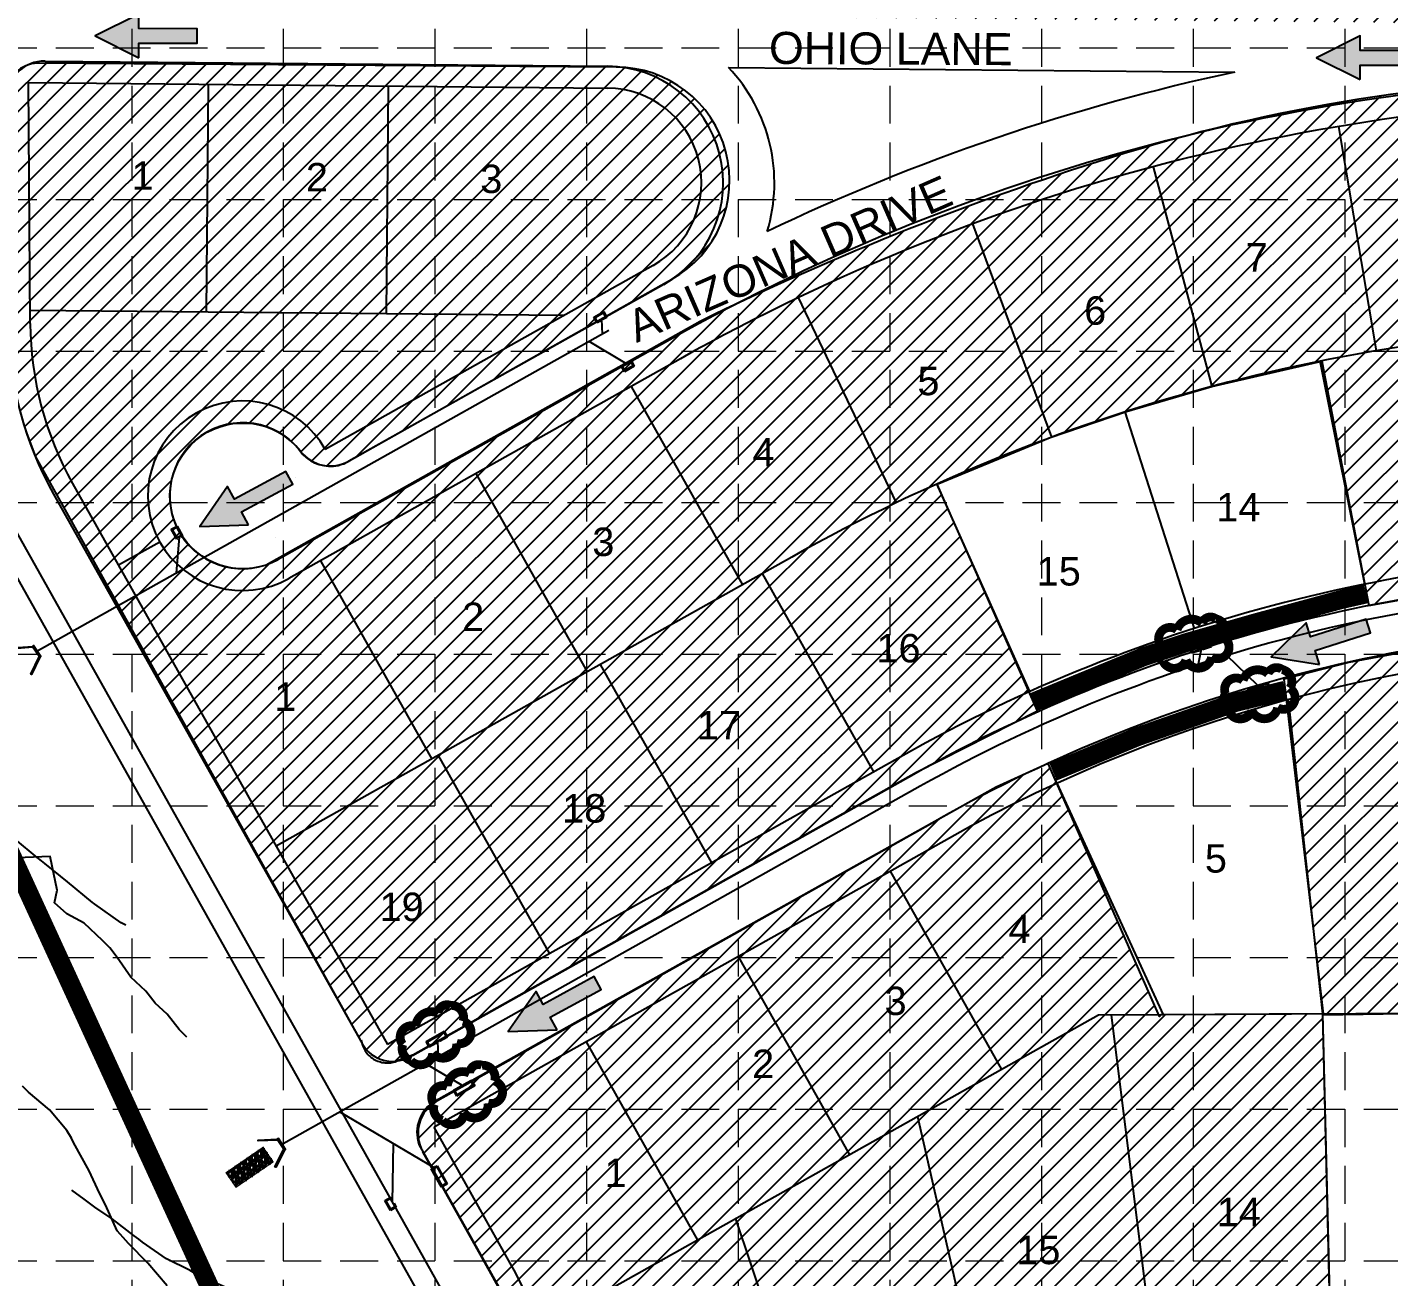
# Model space of a CAD drawing. Header units: feet. Extents: x 715 to 5843, y 11803 to 15011.
# Drawn here: x 2344 to 3063, y 13159 to 13818 of the extents above; entities that cross this region are included whole.
import ezdxf

# ---------------------------------------------------------------- set-up
doc = ezdxf.new("R2010")
doc.units = ezdxf.units.FT
doc.header["$LTSCALE"] = 20
doc.header["$MEASUREMENT"] = 0
for name, pattern in [('ACAD_ISO02W100', [15, 12, -3]), ('DASHED', [1.1, 0.85, -0.25]), ('HIDDEN', [0.375, 0.25, -0.125]), ('PHANTOM', [2.5, 1.25, -0.25, 0.25, -0.25, 0.25, -0.25]), ('PROPERTY', [2.6, 2, -0.15, 0.1, -0.1, 0.1, -0.15])]:
    doc.linetypes.add(name, pattern=pattern)
doc.layers.get('0').update_dxf_attribs({"linetype": 'CONTINUOUS'})
for name, color, linetype in [('ARROWS', 252, 'CONTINUOUS'), ('CONTOURS', 1, 'CONTINUOUS'), ('CONTOURS-MAJ', 3, 'CONTINUOUS'), ('CONTOURS-MIN', 1, 'CONTINUOUS'), ('EROSION BLANKET', 84, 'CONTINUOUS'), ('EXCURB', 1, 'CONTINUOUS'), ('FUTLOTNUMBER', 1, 'CONTINUOUS'), ('GRID', 254, 'HIDDEN'), ('LEGEND', 7, 'CONTINUOUS'), ('LIMITS OF DISTURBANCE', 1, 'DASHED'), ('LL', 2, 'PROPERTY'), ('LOTNO', 2, 'CONTINUOUS'), ('PROPROW', 4, 'PHANTOM'), ('PROW', 4, 'PHANTOM'), ('SCONTOUR', 3, 'CONTINUOUS'), ('SODDED LOT', 2, 'CONTINUOUS'), ('STNAME', 4, 'CONTINUOUS'), ('STORM', 5, 'CONTINUOUS')]:
    doc.layers.add(name, color=color, linetype=linetype)
doc.styles.get("Standard").update_dxf_attribs({"font": 'ARIAL.TTF'})

# ---------------------------------------------------------------- blocks, each defined once
blk = doc.blocks.new('arrow')
blk.add_lwpolyline([(-67.01, -25.36), (-59.33, -25.42), (-59.57, -56.14), (-51.89, -56.2), (-51.65, -25.48), (-43.97, -25.54), (-55.3, -2.41), (-67.01, -25.36)], close=True)
at = {"color": 254}
for points in [[(-43.97, -25.54), (-67.01, -25.36), (-55.3, -2.41), (-67.01, -25.36)], [(-59.57, -56.14), (-51.89, -56.2), (-59.33, -25.42), (-51.65, -25.48)]]:
    blk.add_solid(points, dxfattribs=at)

msp = doc.modelspace()

# ---------------------------------------------------------------- hatches: boundary and pattern name
at = {"layer": 'LEGEND', "linetype": 'ACAD_ISO02W100'}
h = msp.add_hatch(dxfattribs=at)
h.set_pattern_fill('GRAVEL', color=240, scale=3.737175, angle=34.42545, style=0)
h.set_pattern_definition([(262.43825, (2341.8033, 12899.88515), (-5.64648226, -44.64589464), [0.502785, -49.775757]), (219.39515, (2341.73715, 12899.38673), (34.87913148, 28.4356295), [0.862794, -85.416582]), (166.93585, (2341.0704, 12898.83915), (54.06678871, -12.78175192), [0.608367, -60.228425]), (301.69915, (2340.39635, 12897.24451), (-39.1723564, 63.765842084), [0.785696, -77.7839]), (327.25915, (2340.8092, 12896.57603), (-40.76629696, 26.42807819), [0.770437, -76.27339]), (31.69915, (2341.45723, 12896.15934), (-63.765842084, -39.1723564), [0.785696, -77.7839]), (72.11965, (2342.12572, 12896.5722), (-18.947058455, -58.29228479), [1.039043, -102.865167]), (106.68075, (2342.44473, 12897.56105), (-24.90187231, 82.60767022), [0.980963, -97.11542]), (155.85505, (2342.16316, 12898.50073), (-52.12700378, 23.17248269), [0.788357, -78.047427]), (209.66185, (2341.44377, 12898.8232), (36.02193977, 20.15762228), [0.90003, -44.10151]), (256.822852, (2340.66168, 12898.3778), (-13.75165002, -59.26219503), [1.163936, -115.229706]), (173.23955, (2343.4693, 12899.3053), (-34.25508784, 3.70666592), [0.397265, -39.329442]), (205.89465, (2343.0748, 12899.35207), (44.300026055, 21.30041104), [0.755795, -74.823882]), (259.42545, (2342.395, 12899.022), (2.11275, -3.082656), [0.528515, -4.756646]), (237.62405, (2341.92557, 12899.24403), (11.18777144, 16.7290631), [0.284616, -28.176858]), (326.22685, (2341.77316, 12899.00366), (-9.420905, 7.135216), [0.402505, -19.722797]), (65.38925, (2342.10775, 12898.7799), (5.0224538, 12.5035632), [0.65374, -21.137545]), (195.99055, (2342.38, 12899.3743), (8.278058, 1.1428507), [0.47272, -11.345266]), (50.81495, (2339.98522, 12897.77826), (24.48832224, 30.37544636), [0.662227, -65.560675]), (104.77165, (2340.40364, 12898.29156), (10.9096484, -42.36020105), [0.555572, -55.001523]), (327.62405, (2341.95745, 12899.9908), (-16.7290631, 11.18777144), [0.569228, -27.892246]), (18.03595, (2342.4382, 12899.68598), (-37.16479098, -11.87956141), [0.662227, -65.560675]), (13.86945, (2341.29513, 12895.867), (-19.638772, -4.3984559), [0.63861, -31.291826]), (329.20055, (2341.91512, 12896.0201), (-38.65350723, 23.34548224), [0.53508, -52.973116]), (101.22685, (2344.101, 12896.92926), (-4.398435, 19.63877673), [0.569228, -27.892246]), (51.77945, (2343.9902, 12897.4876), (-31.62353292, -39.79635627), [0.626466, -62.019997]), (103.86945, (2342.5905, 12895.894), (4.3984559, -19.638772), [0.319304, -31.61113]), (135.73535, (2343.91606, 12896.8025), (-11.533649, 10.2178773), [0.19056, -18.865366]), (200.38925, (2343.7796, 12896.9355), (11.3607125, 3.255602), [0.770437, -14.638326]), (220.43445, (2343.05743, 12896.66708), (28.71380058, 24.2101516), [0.713987, -70.684633]), (338.11555, (2342.2979, 12898.5025), (-7.308158, 4.052556), [0.538983, -12.93559]), (27.58265, (2342.79804, 12898.30156), (56.630649505, 29.75141275), [0.940998, -93.158655]), (95.37085, (2343.63208, 12898.73727), (2.45863027, -30.02958582), [0.384765, -38.091802]), (124.4255, (2343.596, 12899.1203), (-5.195405, 0.969905), [0.22423, -3.512944]), (154.68185, (2342.9324, 12896.7173), (27.11985883, -13.12760356), [0.519183, -51.399306]), (82.43825, (2342.46308, 12896.93933), (5.64648226, 44.64589464), [1.00557, -49.272973]), (34.4255, (2342.5954, 12897.936), (0.969905, 5.195405), [0.971665, -2.76551]), (359.73025, (2343.3969, 12898.48547), (-45.6157998, 0.45112431), [0.5909, -58.499018]), (288.48005, (2343.9878, 12898.4827), (5.3683453, -14.44337), [0.54414, -26.662902]), (242.07145, (2344.16027, 12897.96661), (-37.44291622, -70.96881331), [0.885953, -87.709522]), (209.85155, (2343.74531, 12897.18384), (-42.187255443, -24.38311124), [0.93728, -92.790585])])
h.paths.add_polyline_path([(2454.45, 13205.9), (2474.09, 13219.31), (2468.8, 13227.01), (2449.21, 13213.54)])
h = msp.add_hatch(dxfattribs=at)
h.set_pattern_fill('GRAVEL', color=240, scale=3.737175, angle=34.42545, style=0)
h.set_pattern_definition([(262.43825, (2341.8033, 12899.63515), (-5.64648226, -44.64589464), [0.502785, -49.775757]), (219.39515, (2341.73715, 12899.13673), (34.87913148, 28.4356295), [0.862794, -85.416582]), (166.93585, (2341.0704, 12898.58915), (54.06678871, -12.78175192), [0.608367, -60.228425]), (301.69915, (2340.39635, 12896.99451), (-39.1723564, 63.765842084), [0.785696, -77.7839]), (327.25915, (2340.8092, 12896.32603), (-40.76629696, 26.42807819), [0.770437, -76.27339]), (31.69915, (2341.45723, 12895.90934), (-63.765842084, -39.1723564), [0.785696, -77.7839]), (72.11965, (2342.12572, 12896.3222), (-18.947058455, -58.29228479), [1.039043, -102.865167]), (106.68075, (2342.44473, 12897.31105), (-24.90187231, 82.60767022), [0.980963, -97.11542]), (155.85505, (2342.16316, 12898.25073), (-52.12700378, 23.17248269), [0.788357, -78.047427]), (209.66185, (2341.44377, 12898.5732), (36.02193977, 20.15762228), [0.90003, -44.10151]), (256.822852, (2340.66168, 12898.1278), (-13.75165002, -59.26219503), [1.163936, -115.229706]), (173.23955, (2343.4693, 12899.0553), (-34.25508784, 3.70666592), [0.397265, -39.329442]), (205.89465, (2343.0748, 12899.10207), (44.300026055, 21.30041104), [0.755795, -74.823882]), (259.42545, (2342.395, 12898.772), (2.11275, -3.082656), [0.528515, -4.756646]), (237.62405, (2341.92557, 12898.99403), (11.18777144, 16.7290631), [0.284616, -28.176858]), (326.22685, (2341.77316, 12898.75366), (-9.420905, 7.135216), [0.402505, -19.722797]), (65.38925, (2342.10775, 12898.5299), (5.0224538, 12.5035632), [0.65374, -21.137545]), (195.99055, (2342.38, 12899.1243), (8.278058, 1.1428507), [0.47272, -11.345266]), (50.81495, (2339.98522, 12897.52826), (24.48832224, 30.37544636), [0.662227, -65.560675]), (104.77165, (2340.40364, 12898.04156), (10.9096484, -42.36020105), [0.555572, -55.001523]), (327.62405, (2341.95745, 12899.7408), (-16.7290631, 11.18777144), [0.569228, -27.892246]), (18.03595, (2342.4382, 12899.43598), (-37.16479098, -11.87956141), [0.662227, -65.560675]), (13.86945, (2341.29513, 12895.617), (-19.638772, -4.3984559), [0.63861, -31.291826]), (329.20055, (2341.91512, 12895.7701), (-38.65350723, 23.34548224), [0.53508, -52.973116]), (101.22685, (2344.101, 12896.67926), (-4.398435, 19.63877673), [0.569228, -27.892246]), (51.77945, (2343.9902, 12897.2376), (-31.62353292, -39.79635627), [0.626466, -62.019997]), (103.86945, (2342.5905, 12895.644), (4.3984559, -19.638772), [0.319304, -31.61113]), (135.73535, (2343.91606, 12896.5525), (-11.533649, 10.2178773), [0.19056, -18.865366]), (200.38925, (2343.7796, 12896.6855), (11.3607125, 3.255602), [0.770437, -14.638326]), (220.43445, (2343.05743, 12896.41708), (28.71380058, 24.2101516), [0.713987, -70.684633]), (338.11555, (2342.2979, 12898.2525), (-7.308158, 4.052556), [0.538983, -12.93559]), (27.58265, (2342.79804, 12898.05156), (56.630649505, 29.75141275), [0.940998, -93.158655]), (95.37085, (2343.63208, 12898.48727), (2.45863027, -30.02958582), [0.384765, -38.091802]), (124.4255, (2343.596, 12898.8703), (-5.195405, 0.969905), [0.22423, -3.512944]), (154.68185, (2342.9324, 12896.4673), (27.11985883, -13.12760356), [0.519183, -51.399306]), (82.43825, (2342.46308, 12896.68933), (5.64648226, 44.64589464), [1.00557, -49.272973]), (34.4255, (2342.5954, 12897.686), (0.969905, 5.195405), [0.971665, -2.76551]), (359.73025, (2343.3969, 12898.23547), (-45.6157998, 0.45112431), [0.5909, -58.499018]), (288.48005, (2343.9878, 12898.2327), (5.3683453, -14.44337), [0.54414, -26.662902]), (242.07145, (2344.16027, 12897.71661), (-37.44291622, -70.96881331), [0.885953, -87.709522]), (209.85155, (2343.74531, 12896.93384), (-42.187255443, -24.38311124), [0.93728, -92.790585])])
h.paths.add_polyline_path([(2454.45, 13205.65), (2474.09, 13219.06), (2468.8, 13226.76), (2449.21, 13213.29)])
at = {"layer": 'SODDED LOT'}
h = msp.add_hatch(dxfattribs=at)
h.set_pattern_fill('ANSI31', color=256, scale=60, style=0)
edge = h.paths.add_edge_path()
edge.add_line((2348.89, 14089.91), (3627.99, 14078.07))
edge.add_arc((3626.66, 14058.73), 19.39, 3.61138, 86.06718, ccw=False)
edge.add_line((3646.01, 14059.95), (3641.46, 13545.15))
edge.add_arc((3621.74, 13545.32), 19.72, 273.72393, 359.49373, ccw=False)
edge.add_line((3623.02, 13525.65), (3392.85, 13527.84))
edge.add_arc((3393.04, 13547.84), 20, 183.08308, 269.45368, ccw=False)
edge.add_line((3373.07, 13546.77), (3371.59, 13757.58))
edge.add_line((3371.59, 13757.58), (3373.11, 13764.24))
edge.add_line((3373.11, 13764.24), (3377.84, 13772.14))
edge.add_arc((3343.47, 13789.81), 38.65, 332.78669, 482.30773)
edge.add_arc((3309.59, 13838.64), 20.87, 280.62553, 309.2833, ccw=False)
edge.add_line((3313.44, 13818.12), (2352.11, 13827.09))
edge.add_arc((2353.05, 13847.18), 20.11, 183.64012, 267.33032, ccw=False)
edge.add_line((2332.98, 13845.9), (2331.42, 14072.09))
edge.add_arc((2351.53, 14069.87), 20.24, 104.24909, 173.7149, ccw=False)
edge.add_line((2346.55, 14089.49), (2348.16, 14089.81))
edge.add_line((2348.16, 14089.81), (2348.89, 14089.91))
h = msp.add_hatch(dxfattribs=at)
h.set_pattern_fill('ANSI31', color=256, scale=60, style=0)
edge = h.paths.add_edge_path()
edge.add_line((2511.36, 13587.57), (2684.43, 13684.87))
edge.add_arc((2655.13, 13737), 59.81, 299.34473, 450.08103)
edge.add_line((2655.04, 13796.8), (2349.68, 13798.82))
edge.add_arc((2349.58, 13783.64), 15.18, 89.62172, 185.19871)
edge.add_line((2334.46, 13782.26), (2334.46, 13661.42))
edge.add_arc((2513.93, 13661.42), 179.47, 180, 203.04795)
edge.add_line((2348.78, 13591.16), (2521.01, 13281.65))
edge.add_arc((2537.04, 13290.57), 18.35, 209.09335, 305.66301)
edge.add_line((2547.74, 13275.66), (2813.53, 13424.83))
edge.add_line((2813.53, 13424.83), (2877.3, 13457.1))
edge.add_line((2877.3, 13457.1), (2824.38, 13576.77))
edge.add_line((2824.38, 13576.77), (2884.08, 13601.45))
edge.add_line((2884.08, 13601.45), (2924.34, 13615.07))
edge.add_line((2924.34, 13615.07), (2969.38, 13628.36))
edge.add_line((2969.38, 13628.36), (3027.45, 13641.65))
edge.add_line((3027.45, 13641.65), (3052.14, 13512.8))
edge.add_line((3052.14, 13512.8), (3101.25, 13521.48))
edge.add_line((3101.25, 13521.48), (3143.37, 13525.81))
edge.add_line((3143.37, 13525.81), (3131.97, 13656.82))
edge.add_line((3131.97, 13656.82), (3184.34, 13660.35))
edge.add_line((3184.34, 13660.35), (3235.99, 13660.35))
edge.add_line((3235.99, 13660.35), (3235.71, 13528.79))
edge.add_line((3235.71, 13528.79), (3326.37, 13527.97))
edge.add_arc((3326.55, 13547.12), 19.15, 269.48362, 355.44559)
edge.add_line((3345.64, 13545.6), (3344.96, 13773.27))
edge.add_arc((3327.86, 13773.22), 17.1, 0.17206, 91.46042)
edge.add_line((3327.42, 13790.31), (3190.08, 13790.8))
edge.add_arc((3186.89, 12892.62), 898.19, 89.79689, 107.05016)
edge.add_arc((3371.12, 12291.92), 1526.5, 107.05016, 116.10969)
edge.add_line((2699.32, 13662.64), (2470.41, 13534.11))
edge.add_arc((2458.14, 13570.57), 38.47, 34.71316, 288.60246, ccw=False)
edge.add_arc((2504.33, 13606.47), 20.19, 223.84354, 281.63123)
edge.add_line((2508.4, 13586.69), (2510.38, 13587.3))
edge.add_line((2510.38, 13587.3), (2511.36, 13587.57))
h = msp.add_hatch(dxfattribs=at)
h.set_pattern_fill('ANSI31', color=256, scale=60, style=0)
edge = h.paths.add_edge_path()
edge.add_line((2941.67, 13295.88), (2882.98, 13429.42))
edge.add_line((2882.98, 13429.42), (2855.64, 13416.8))
edge.add_line((2855.64, 13416.8), (2559.84, 13251.46))
edge.add_arc((2569.26, 13234.61), 19.3, 119.20422, 198.9878)
edge.add_line((2551.01, 13228.33), (2593.07, 13153.07))
edge.add_arc((2422.68, 13057.85), 195.19, -7.49435, 29.19825, ccw=False)
edge.add_arc((2631.18, 13030.42), 15.1, 172.50565, 251.02942)
edge.add_arc((2640, 13235.02), 219.31, 266.40884, 294.92329)
edge.add_line((2732.42, 13036.13), (2768.79, 13048.89))
edge.add_line((2768.79, 13048.89), (2820.26, 13064.29))
edge.add_line((2820.26, 13064.29), (2854.81, 13072.65))
edge.add_line((2854.81, 13072.65), (2920.57, 13084.65))
edge.add_line((2920.57, 13084.65), (2948.76, 13089.08))
edge.add_line((2948.76, 13089.08), (2993.34, 13092.91))
edge.add_line((2993.34, 13092.91), (3032.82, 13093.65))
edge.add_line((3032.82, 13093.65), (3027.96, 13296.69))
edge.add_line((3027.96, 13296.69), (3123.62, 13298.34))
edge.add_line((3123.62, 13298.34), (3125.69, 13094.66))
edge.add_line((3125.69, 13094.66), (3216.38, 13096.32))
edge.add_line((3216.38, 13096.32), (3215.55, 13297.1))
edge.add_line((3215.55, 13297.1), (3214.78, 13501.65))
edge.add_line((3214.78, 13501.65), (3144.38, 13499.16))
edge.add_line((3144.38, 13499.16), (3107.94, 13495.02))
edge.add_line((3107.94, 13495.02), (3041.68, 13482.6))
edge.add_line((3041.68, 13482.6), (3007.31, 13473.91))
edge.add_line((3007.31, 13473.91), (3028.07, 13297.25))
edge.add_line((3028.07, 13297.25), (2942.49, 13296.68))
edge.add_line((2942.49, 13296.68), (2941.67, 13295.88))

# ---------------------------------------------------------------- linework, layer by layer
at = {"layer": 'CONTOURS', "color": 5, "elevation": 571}
msp.add_lwpolyline([(2396.28, 13344.06), (2393.89, 13345.24), (2380, 13355.07), (2379.3, 13355.62), (2378.73, 13356.08), (2365.54, 13366.85), (2353.57, 13376.6), (2351.78, 13378.07), (2349.61, 13379.83), (2338.06, 13389.33), (2328.41, 13397.18), (2324.29, 13400.55), (2319.31, 13404.6), (2310.59, 13411.82), (2303.26, 13416.3), (2297.86, 13420.46), (2289.86, 13424.9)], dxfattribs=at)
at = {"layer": 'CONTOURS-MAJ', "color": 5, "elevation": 570}
msp.add_lwpolyline([(2511.35, 13132.85), (2507.64, 13133.22), (2505.47, 13133.44), (2487.07, 13137.53), (2480.42, 13139.78), (2469.17, 13144.54), (2455.34, 13150.4), (2451.52, 13151.82), (2443.16, 13155.55), (2434.26, 13159.48), (2430.25, 13161.93), (2417.9, 13168.06), (2405.13, 13176.88), (2403.27, 13178.4), (2400.7, 13180.22), (2389.07, 13189.18), (2379.99, 13195.2), (2374.4, 13199.46), (2367.92, 13204.21)], dxfattribs=at)
at = {"layer": 'CONTOURS-MIN', "color": 5, "elevation": 571}
msp.add_lwpolyline([(2428.47, 13284.98), (2424.44, 13288.96), (2418.18, 13297.18), (2411.9, 13302.96), (2406.98, 13309.3), (2399.05, 13316.66), (2391.74, 13326.94), (2387.97, 13332.15), (2384.11, 13335.95), (2374.41, 13345.12), (2365.3, 13350.04), (2358.7, 13355.94), (2360.13, 13362.59), (2356.49, 13380.37), (2338.86, 13379.58)], dxfattribs=at)
at = {"layer": 'EROSION BLANKET', "const_width": 10}
for points in [[(2875.03, 13461.7), (2901.75, 13472.73), (2933.39, 13485.72), (2956.43, 13493.32), (2992.48, 13503.61), (3017.74, 13510.48), (3037.6, 13515.87), (3050.6, 13518.81)], [(3008, 13468), (2981.94, 13461.62), (2929.99, 13443.47), (2885.55, 13424.97)]]:
    msp.add_lwpolyline(points, dxfattribs=at)
at = {"layer": 'EXCURB', "color": 7}
for p, q in [((2353.72, 13800.04), (2650.62, 13797.28)), ((2680.15, 13682.15), (2514.06, 13588.94)), ((2683.33, 13652.97), (2476.8, 13537.07)), ((2358.27, 13571.54), (2520.29, 13282.83)), ((2334.72, 13558.33), (2565.6, 13146.91)), ((2812.04, 13423.62), (2547.52, 13275.17)), ((2560.73, 13251.63), (2825.25, 13400.07)), ((2589.15, 13160.12), (2553.08, 13224.4))]:
    msp.add_line(p, q, dxfattribs=at)
for points in [[(2714.26, 13796.68), (2981.46, 13794.2, -2.169739)], [(2981.46, 13794.2, 0.058731), (2734.73, 13710.05)]]:
    msp.add_lwpolyline(points, format="xyb", dxfattribs=at)
for centre, radius, start, end in [((2353.53, 13780.04), 20, 89.46637, 180.42526), ((2650.05, 13735.78), 61.5, 299.30048, 89.46637), ((2650.05, 13735.78), 88.5, 343.09706, 43.48683), ((3215.05, 12705.47), 1086.5, 89.46637, 119.30048), ((2520.91, 13662.81), 186.5, 180.42526, 209.30048), ((2457.96, 13570.65), 38.5, 37.65508, 299.30048), ((2504.27, 13606.38), 20, 217.65508, 299.30048), ((3215.05, 12705.47), 823.5, 89.46637, 119.30048), ((3215.05, 12705.47), 796.5, 89.46637, 119.30048), ((2570.52, 13234.19), 20, 119.30048, 209.30048), ((2402.96, 13055.64), 213.5, 355.40639, 29.30048)]:
    msp.add_arc(centre, radius, start, end, dxfattribs=at)
at = {"layer": 'GRID', "color": 252, "linetype": 'HIDDEN', "lineweight": 0, "ltscale": 4}
for p, q in [((2399.45, 14927.01), (2399.45, 12126.65)), ((2479.45, 14927.01), (2479.45, 12126.65)), ((2559.45, 14927.01), (2559.45, 12126.65)), ((2639.45, 14927.01), (2639.45, 12126.65)), ((2719.45, 14927.01), (2719.45, 12126.65)), ((2799.45, 14927.01), (2799.45, 12126.65)), ((2879.45, 14927.01), (2879.45, 12126.65)), ((2959.45, 14927.01), (2959.45, 12126.65)), ((3039.45, 14927.01), (3039.45, 12126.65)), ((799.45, 13807.01), (5759.45, 13807.01)), ((799.45, 13727.01), (5759.45, 13727.01)), ((799.45, 13647.01), (5759.45, 13647.01)), ((799.45, 13567.01), (5759.45, 13567.01)), ((799.45, 13487.01), (5759.45, 13487.01)), ((799.45, 13407.01), (5759.45, 13407.01)), ((799.45, 13327.01), (5759.45, 13327.01)), ((799.45, 13247.01), (5759.45, 13247.01)), ((799.45, 13167.01), (5759.45, 13167.01))]:
    msp.add_line(p, q, dxfattribs=at)
at = {"layer": 'LEGEND', "color": 170, "ltscale": 100, "const_width": 4.65}
for points in [[(2950.96, 13499.98, 0.520567), (2950.96, 13499.98, 0.765195), (2941.72, 13492.68, 0.417879), (2943.56, 13483.33, 0.6649), (2955.71, 13483.94, 0.744833), (2969.22, 13485.54, 0.975642), (2975.75, 13495.78, 0.520567), (2971.58, 13505.66, 0.520567), (2964.17, 13503.43, 0.540264), (2950.96, 13499.98)], [(2985.8, 13473.29, 0.520567), (2985.8, 13473.29, 0.765195), (2976.55, 13465.99, 0.417879), (2978.39, 13456.64, 0.6649), (2990.54, 13457.25, 0.744833), (3004.05, 13458.85, 0.975642), (3010.58, 13469.09, 0.520567), (3006.42, 13478.97, 0.520567), (2999, 13476.74, 0.540264), (2985.8, 13473.29)], [(2549.35, 13290.64, 0.520567), (2549.35, 13290.64, 0.765195), (2542.45, 13281.1, 0.417879), (2546.77, 13272.61, 0.6649), (2558.29, 13276.5, 0.744833), (2570.85, 13281.73, 0.975642), (2574.34, 13293.36, 0.520567), (2567.64, 13301.73, 0.520567), (2561.12, 13297.56, 0.540264), (2549.35, 13290.64)], [(2565.98, 13259.06, 0.520567), (2565.98, 13259.06, 0.765195), (2559.07, 13249.52, 0.417879), (2563.39, 13241.03, 0.6649), (2574.91, 13244.93, 0.744833), (2587.48, 13250.15, 0.975642), (2590.97, 13261.78, 0.520567), (2584.27, 13270.15, 0.520567), (2577.74, 13265.98, 0.540264), (2565.98, 13259.06)]]:
    msp.add_lwpolyline(points, format="xyb", close=True, dxfattribs=at)
at = {"layer": 'LEGEND', "color": 240, "const_width": 0.467}
for points in [[(2454.45, 13205.9), (2474.09, 13219.31), (2468.8, 13227.01), (2449.21, 13213.54)], [(2454.45, 13205.65), (2474.09, 13219.06), (2468.8, 13226.76), (2449.21, 13213.29)]]:
    msp.add_lwpolyline(points, close=True, dxfattribs=at)
at = {"layer": 'LIMITS OF DISTURBANCE', "ltscale": 6, "const_width": 10}
msp.add_lwpolyline([(2147.08, 14841.8), (4325.8, 14824.6), (4322.55, 14276.01, 0.228823), (4530.43, 13838.96, -0.181001), (4660.46, 13495.46), (4695.23, 12495.45, -0.27885), (4681.89, 12465.45), (4515.12, 12446.46, 0.033187), (4191.31, 12362.93, -0.030388), (3906.77, 12323.05), (2834.18, 12313.75), (2788.12, 12341.38), (2766.94, 12383.06), (2741.21, 12424.44), (2621.63, 12595.68), (2453.2, 12924.81), (2440.44, 13153.42), (2304.85, 13448.83), (2166.25, 13622.51), (2152.05, 14840.97)], format="xyb", close=True, dxfattribs=at)
at = {"layer": 'LL', "color": 7, "linetype": 'Continuous'}
for p, q in [((2438.85, 13667.74), (2439.96, 13787.74)), ((2533.84, 13666.86), (2534.96, 13786.85)), ((3036.14, 13765.48), (3056.11, 13647.15)), ((2938.45, 13744.28), (2969.33, 13628.32)), ((2843.15, 13714.09), (2884.67, 13601.5)), ((2751.07, 13675.19), (2802.86, 13566.94)), ((2345.86, 13668.61), (2627.84, 13665.98)), ((3050.13, 13524.02), (3026.43, 13641.66)), ((2662.95, 13628.35), (2721.67, 13523.7)), ((2960.17, 13500.62), (2923.54, 13614.9)), ((2580.97, 13582.34), (2639.7, 13477.7)), ((2873.37, 13467.37), (2824.27, 13576.86)), ((2414.36, 13546.18), (2392.55, 13533.94)), ((2747.68, 13538.29), (2475.75, 13385.69)), ((2499, 13536.34), (2557.72, 13431.69)), ((2732.14, 13529.57), (2790.86, 13424.92)), ((2646.68, 13481.61), (2705.4, 13376.96)), ((3027.99, 13297.21), (3009.78, 13463.16)), ((2561.21, 13433.65), (2619.94, 13329)), ((2887.6, 13418.91), (2943.66, 13296.76)), ((2799.64, 13372.51), (2858.36, 13267.86)), ((2719.41, 13327.49), (2778.13, 13222.84)), ((3215.58, 13298.21), (2909.54, 13296.58)), ((3032.62, 13107.07), (3027.99, 13297.21)), ((2909.54, 13296.58), (2614.89, 13131.23)), ((2940.92, 13100.24), (2916.37, 13296.62)), ((2639.18, 13282.46), (2697.9, 13177.82)), ((2814.12, 13243.04), (2850.35, 13084.29)), ((2761.83, 13059.37), (2718.18, 13189.19))]:
    msp.add_line(p, q, dxfattribs=at)
msp.add_arc((3215.05, 12705.47), 955, 89.46637, 119.30048, dxfattribs=at)
at = {"layer": 'PROPROW', "color": 7, "linetype": 'Continuous'}
for p, q in [((2345.91, 13661.52), (2344.97, 13788.62)), ((2344.97, 13788.62), (2650.51, 13785.78)), ((2674.52, 13692.18), (2501.56, 13595.12)), ((2368.29, 13577.17), (2534.48, 13281.04)), ((2324.69, 13552.7), (2555.57, 13141.28))]:
    msp.add_line(p, q, dxfattribs=at)
for points in [[(3333.02, 13779.42), (3225.06, 13780.43, 0.130916), (2688.96, 13642.94), (2482.43, 13527.04)], [(3334.3, 13539.4), (3222.83, 13540.44, 0.130916), (2806.41, 13433.65), (2534.48, 13281.04)], [(3222.36, 13490.44, 0.130916), (2830.88, 13390.04), (2558.95, 13237.44)], [(2627.24, 13037.62, 0.148979), (2599.18, 13165.75), (2558.95, 13237.44)]]:
    msp.add_lwpolyline(points, format="xyb", dxfattribs=at)
for centre, radius, start, end in [((2650.05, 13735.78), 50, 299.30048, 89.46637), ((2520.91, 13662.81), 175, 180.42526, 209.30048), ((2457.96, 13570.65), 50, 29.30048, 299.30048)]:
    msp.add_arc(centre, radius, start, end, dxfattribs=at)
at = {"layer": 'PROW', "color": 7}
msp.add_lwpolyline([(2549.04, 13275.92), (2539.18, 13272.26, -0.484053), (2520.54, 13283.6, 16.295266)], format="xyb", dxfattribs=at)
at = {"layer": 'SCONTOUR', "color": 5, "elevation": 570}
msp.add_lwpolyline([(2418.18, 13153.77), (2407.99, 13165.78), (2397.85, 13176.05), (2394.92, 13179.26), (2391.74, 13182.74), (2385.67, 13196.58), (2382.49, 13202.7), (2377.01, 13214.51), (2368.81, 13229.35), (2367.64, 13231.71), (2365.3, 13235.69), (2356.06, 13246.69), (2344.99, 13256), (2341.91, 13259.08)], dxfattribs=at)
at = {"layer": 'SODDED LOT'}
for points in [[(3190.08, 13790.8, 0.075424), (2923.54, 13751.33, 0.03955), (2699.32, 13662.64), (2470.41, 13534.11, -2.003266), (2489.77, 13592.48, 0.257629), (2508.4, 13586.69), (2510.38, 13587.3), (2511.36, 13587.57), (2684.43, 13684.87, 0.772444), (2655.04, 13796.8), (2349.68, 13798.82, 0.443019), (2334.46, 13782.26)], [(2334.46, 13661.42, 0.100906), (2348.78, 13591.16), (2521.01, 13281.65, 0.44821), (2547.74, 13275.66), (2813.53, 13424.83), (2877.3, 13457.1), (2824.38, 13576.77), (2884.08, 13601.45), (2924.34, 13615.07), (2969.38, 13628.36), (3027.45, 13641.65), (3052.14, 13512.8), (3101.25, 13521.48)], [(3107.94, 13495.02), (3041.68, 13482.6), (3007.31, 13473.91), (3028.07, 13297.25), (2942.49, 13296.68), (2941.67, 13295.88), (2882.98, 13429.42), (2855.64, 13416.8), (2559.84, 13251.46, 0.362901), (2551.01, 13228.33), (2593.07, 13153.07, -0.161484), (2616.21, 13032.39, 0.356693), (2626.27, 13016.14, 0.125064), (2732.42, 13036.13), (2768.79, 13048.89), (2820.26, 13064.29), (2854.81, 13072.65), (2920.57, 13084.65), (2948.76, 13089.08), (2993.34, 13092.91), (3032.82, 13093.65), (3027.96, 13296.69), (3123.62, 13298.34)]]:
    msp.add_lwpolyline(points, format="xyb", dxfattribs=at)
at = {"layer": 'STORM', "color": 5}
for p, q in [((2643.24, 13664.87), (2648.47, 13667.81)), ((2644.95, 13661.82), (2643.24, 13664.87)), ((2643.92, 13664.68), (2648.28, 13667.13)), ((2645.14, 13662.5), (2643.92, 13664.68)), ((2649.5, 13664.95), (2645.14, 13662.5)), ((2650.18, 13664.76), (2648.08, 13663.58)), ((2648.28, 13667.13), (2649.5, 13664.95)), ((2648.47, 13667.81), (2650.18, 13664.76)), ((2651.19, 13657.87), (2349.02, 13488.3)), ((2646.62, 13662.76), (2644.95, 13661.82)), ((2660.79, 13640.9), (2662.91, 13642.08)), ((2662.91, 13642.08), (2664.62, 13639.03)), ((2657.67, 13639.15), (2659.29, 13640.05)), ((2659.39, 13636.1), (2657.67, 13639.15)), ((2658.35, 13638.96), (2662.72, 13641.4)), ((2659.58, 13636.78), (2658.35, 13638.96)), ((2664.62, 13639.03), (2659.39, 13636.1)), ((2663.94, 13639.22), (2659.58, 13636.78)), ((2662.72, 13641.4), (2663.94, 13639.22)), ((2420.31, 13552.99), (2423.38, 13554.67)), ((2423.2, 13547.73), (2420.31, 13552.99)), ((2420.99, 13552.79), (2423.18, 13554)), ((2423.4, 13548.41), (2420.99, 13552.79)), ((2424.49, 13549.01), (2422.97, 13529.79)), ((2423.18, 13554), (2425.59, 13549.61)), ((2423.38, 13554.67), (2426.27, 13549.42)), ((2425.59, 13549.61), (2423.4, 13548.41)), ((2426.27, 13549.42), (2425.23, 13548.85)), ((2423.66, 13547.98), (2423.2, 13547.73)), ((2957.53, 13490.87), (2968.02, 13494.19)), ((2958.59, 13487.53), (2957.53, 13490.87)), ((2958.16, 13490.54), (2967.69, 13493.57)), ((2968.45, 13491.18), (2958.92, 13488.16)), ((2969.08, 13490.86), (2964.39, 13489.37)), ((2967.69, 13493.57), (2968.45, 13491.18)), ((2968.02, 13494.19), (2969.08, 13490.86)), ((2958.92, 13488.16), (2958.16, 13490.54)), ((2962.76, 13488.85), (2958.59, 13487.53)), ((2988.35, 13469.02), (2992.8, 13470.33)), ((2988.98, 13468.68), (2998.57, 13471.51)), ((2994.46, 13470.82), (2998.9, 13472.13)), ((2998.57, 13471.51), (2999.27, 13469.11)), ((2998.9, 13472.13), (2999.89, 13468.78)), ((2989.34, 13465.66), (2988.35, 13469.02)), ((2989.68, 13466.29), (2988.98, 13468.68)), ((2999.89, 13468.78), (2989.34, 13465.66)), ((2999.27, 13469.11), (2989.68, 13466.29)), ((2554.77, 13282.68), (2564.36, 13288.07)), ((2556.48, 13279.63), (2554.77, 13282.68)), ((2555.45, 13282.49), (2564.17, 13287.39)), ((2556.67, 13280.31), (2555.45, 13282.49)), ((2565.39, 13285.21), (2556.67, 13280.31)), ((2566.08, 13285.02), (2561.79, 13282.61)), ((2564.17, 13287.39), (2565.39, 13285.21)), ((2564.36, 13288.07), (2566.08, 13285.02)), ((2560.33, 13281.79), (2556.48, 13279.63)), ((2569.89, 13256.77), (2578.61, 13261.66)), ((2574.51, 13259.93), (2578.8, 13262.34)), ((2578.61, 13261.66), (2579.83, 13259.48)), ((2578.8, 13262.34), (2580.51, 13259.29)), ((2569.21, 13256.96), (2573, 13259.08)), ((2570.92, 13253.91), (2569.21, 13256.96)), ((2571.11, 13254.59), (2569.89, 13256.77)), ((2580.51, 13259.29), (2570.92, 13253.91)), ((2579.83, 13259.48), (2571.11, 13254.59)), ((2559.31, 13215.85), (2509.17, 13245.62)), ((2557.54, 13215.43), (2558.05, 13215.73)), ((2562.92, 13205.84), (2557.54, 13215.43)), ((2558.22, 13215.24), (2560.4, 13216.47)), ((2563.11, 13206.52), (2558.22, 13215.24)), ((2559.57, 13216.57), (2560.59, 13217.15)), ((2560.4, 13216.47), (2565.29, 13207.75)), ((2560.59, 13217.15), (2565.97, 13207.55)), ((2565.97, 13207.55), (2562.92, 13205.84)), ((2565.29, 13207.75), (2563.11, 13206.52)), ((2533.03, 13198.82), (2536.09, 13200.53)), ((2535.97, 13193.58), (2533.03, 13198.82)), ((2533.71, 13198.63), (2535.89, 13199.85)), ((2536.16, 13194.27), (2533.71, 13198.63)), ((2535.89, 13199.85), (2538.34, 13195.49)), ((2536.09, 13200.53), (2536.4, 13199.98)), ((2537.86, 13197.36), (2539.02, 13195.3)), ((2539.02, 13195.3), (2535.97, 13193.58)), ((2538.34, 13195.49), (2536.16, 13194.27))]:
    msp.add_line(p, q, dxfattribs=at)
for points in [[(2647.32, 13663.73), (2647.7, 13655.91)], [(2660.54, 13640.18), (2640.73, 13652)], [(2963.68, 13489.67), (2962.15, 13481.82)], [(2993.63, 13470.58), (2977.11, 13486.53)], [(2561.37, 13274.92), (2561.03, 13282.76)], [(2554.39, 13271), (2574.25, 13259.21)], [(2537.12, 13197.67), (2537.5, 13228.8)]]:
    msp.add_lwpolyline(points, dxfattribs=at)
msp.add_lwpolyline([(2478.18, 13228.24), (2815.46, 13417.51, -0.130916), (3222.65, 13521.94), (3704.65, 13517.45)], format="xyb", dxfattribs=at)
for points in [[(2347.09, 13490.69), (2337.01, 13489.93), (2336.98, 13490.43), (2347.05, 13491.19), (2351, 13485.41), (2351.55, 13485.79), (2347.6, 13491.57), (2347.05, 13491.19)], [(2350.55, 13485.63), (2351, 13485.41), (2346.62, 13476.3), (2346.17, 13476.52)], [(2476.32, 13230.68), (2466.22, 13230.21), (2466.2, 13230.71), (2476.29, 13231.18), (2480.07, 13225.29), (2480.64, 13225.65), (2476.86, 13231.55), (2476.29, 13231.18)], [(2479.63, 13225.52), (2480.07, 13225.29), (2475.44, 13216.31), (2475, 13216.54)]]:
    msp.add_lwpolyline(points, close=True, dxfattribs=at)

# ---------------------------------------------------------------- block references
at = {"layer": 'ARROWS'}
for p, rotation in [((2377.48, 13868.63), 90.3674250865926), ((3021.77, 13857.07), 90.3674250865926), ((2406.44, 13601.68), 118.9700941304656), ((2981.18, 13537.43), 108.1332898831361), ((2569.24, 13335.13), 118.9700941304656)]:
    msp.add_blockref('arrow', p, dxfattribs=dict(at, rotation=rotation))

# ---------------------------------------------------------------- texts
at = {"layer": 'FUTLOTNUMBER', "color": 7}
for s, p in [('1', (2399.35, 13732.09)), ('2', (2491.34, 13731.23)), ('3', (2583.34, 13730.37))]:
    msp.add_text(s, height=15, dxfattribs=at).set_placement(p)
at = {"layer": 'LOTNO', "color": 7}
for s, p in [('7', (2987.22, 13688.95)), ('6', (2901.95, 13660.89)), ('5', (2813.98, 13623.7)), ('4', (2727.03, 13586.18)), ('14', (2971.66, 13557.1)), ('3', (2642.45, 13538.85)), ('15', (2876.92, 13523.29)), ('2', (2573.76, 13499.29)), ('16', (2792.34, 13482.73)), ('1', (2474.69, 13457.12)), ('17', (2697.6, 13442.16)), ('18', (2626.55, 13398.21)), ('5', (2965.65, 13371.8)), ('19', (2530.19, 13346.24)), ('4', (2862.06, 13334.61)), ('3', (2796.66, 13296.64)), ('2', (2726.77, 13263.41)), ('1', (2648.95, 13205.94)), ('14', (2971.93, 13185.24)), ('15', (2866.13, 13165.19))]:
    msp.add_text(s, height=15, dxfattribs=at).set_placement(p)
at = {"layer": 'STNAME', "color": 7}
for s, rotation, p in [('OHIO LANE', 359.67702, (2735.63, 13798.54)), ('ARIZONA DRIVE', 23.62244, (2665.77, 13651.18))]:
    msp.add_text(s, height=16.9, rotation=rotation, dxfattribs=at).set_placement(p)

doc.saveas('drawing.dxf')
